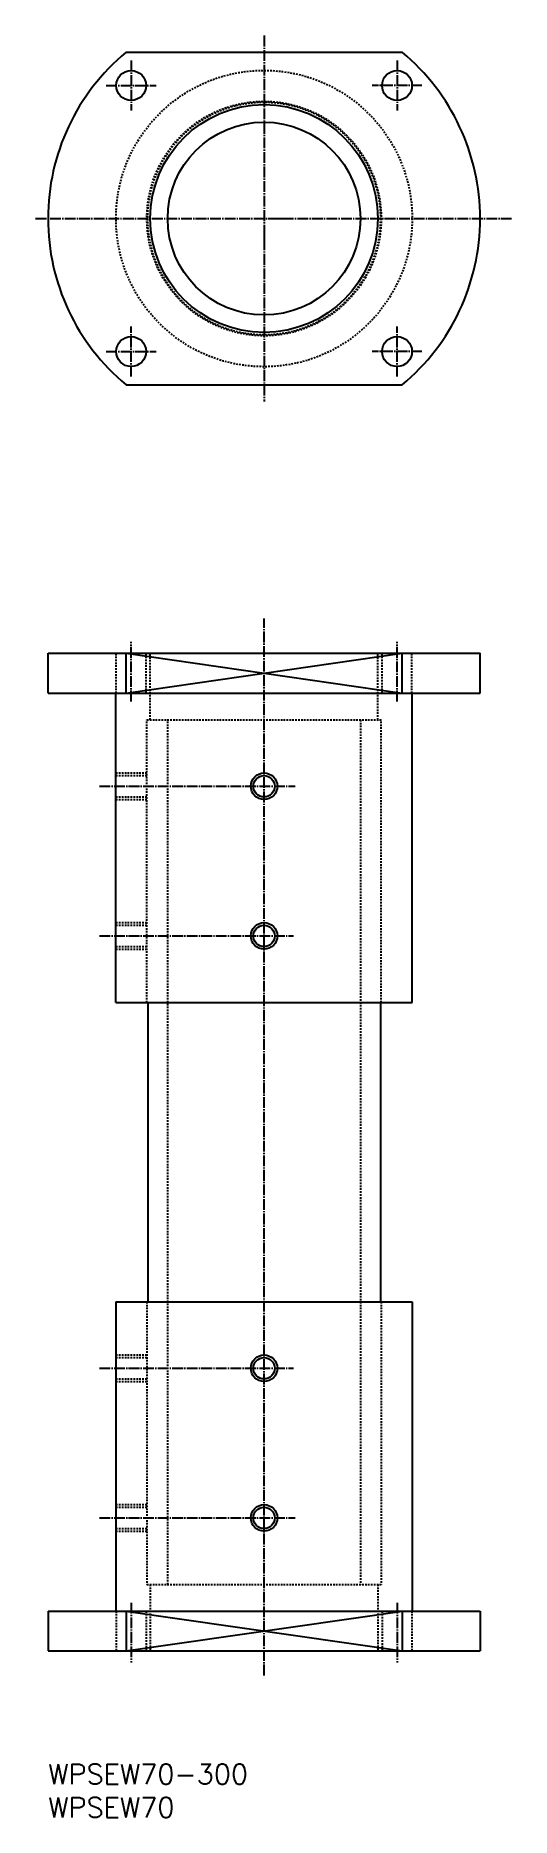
# Model space of a CAD drawing. Extents: x 1015 to 1158, y -2600 to -2064.
import ezdxf

# ---------------------------------------------------------------- set-up
doc = ezdxf.new("R2010")
doc.units = 0
doc.header["$LTSCALE"] = 0.25
doc.linetypes.add('CENTER', pattern=[17.5, 13, -1.5, 1.5, -1.5])
doc.linetypes.add('DASHED', pattern=[3.5, 2, -1.5])
doc.layers.get('0').update_dxf_attribs({"linetype": 'CONTINUOUS'})
doc.layers.add('CENTER', color=1, linetype='CENTER')
doc.styles.get("Standard").update_dxf_attribs({"font": 'txt', "bigfont": 'BIGFONT'})

msp = doc.modelspace()

# ---------------------------------------------------------------- linework, layer by layer
for p, q in [((1042.45, -2068.78), (1125.51, -2068.78)), ((1042.45, -2168.78), (1125.51, -2168.78)), ((1018.98, -2249.5), (1148.98, -2249.5)), ((1042.45, -2261.5), (1042.45, -2249.5)), ((1125.51, -2261.5), (1125.51, -2249.5)), ((1018.98, -2261.5), (1148.98, -2261.5)), ((1039.43, -2354.5), (1128.53, -2354.5)), ((1039.43, -2444.5), (1128.53, -2444.5)), ((1119.23, -2460.75), (1119.23, -2460.75)), ((1119.23, -2482), (1119.23, -2482)), ((1018.98, -2537.5), (1148.98, -2537.5)), ((1042.45, -2537.5), (1042.45, -2549.5)), ((1125.51, -2537.5), (1125.51, -2549.5)), ((1018.98, -2549.5), (1148.98, -2549.5))]:
    msp.add_line(p, q)
at = {"color": 7, "linetype": 'CONTINUOUS'}
for p, q in [((1018.98, -2261.5), (1018.98, -2249.5)), ((1148.98, -2261.5), (1148.98, -2249.5)), ((1039.43, -2354.5), (1039.43, -2261.5)), ((1128.53, -2354.5), (1128.53, -2261.5)), ((1048.98, -2354.5), (1048.98, -2444.5)), ((1118.98, -2354.5), (1118.98, -2444.5)), ((1039.43, -2444.5), (1039.43, -2537.5)), ((1128.53, -2444.5), (1128.53, -2537.5)), ((1018.98, -2537.5), (1018.98, -2549.5)), ((1148.98, -2537.5), (1148.98, -2549.5))]:
    msp.add_line(p, q, dxfattribs=at)
at = {"color": 3, "linetype": 'DASHED'}
for p, q in [((1039.48, -2261.5), (1039.48, -2249.5)), ((1048.48, -2261.5), (1048.48, -2249.5)), ((1049.73, -2269.5), (1049.73, -2249.5)), ((1118.23, -2269.5), (1118.23, -2249.5)), ((1119.48, -2261.5), (1119.48, -2249.5)), ((1128.48, -2261.5), (1128.48, -2249.5)), ((1048.73, -2354.5), (1048.73, -2269.5)), ((1048.73, -2269.5), (1119.23, -2269.5)), ((1054.98, -2529.5), (1054.98, -2269.5)), ((1112.98, -2269.5), (1112.98, -2529.5)), ((1119.23, -2354.5), (1119.23, -2269.5)), ((1039.43, -2285.5), (1048.73, -2285.5)), ((1039.43, -2286.3), (1048.73, -2286.3)), ((1039.43, -2292.7), (1048.73, -2292.7)), ((1039.43, -2293.5), (1048.73, -2293.5)), ((1039.43, -2330.5), (1048.73, -2330.5)), ((1039.43, -2331.3), (1048.73, -2331.3)), ((1039.43, -2337.7), (1048.73, -2337.7)), ((1039.43, -2338.5), (1048.73, -2338.5)), ((1048.73, -2444.5), (1048.73, -2529.5)), ((1119.23, -2444.5), (1119.23, -2529.5)), ((1039.43, -2460.5), (1048.73, -2460.5)), ((1039.43, -2461.3), (1048.73, -2461.3)), ((1039.43, -2467.7), (1048.73, -2467.7)), ((1039.43, -2468.5), (1048.73, -2468.5)), ((1039.43, -2505.5), (1048.73, -2505.5)), ((1039.43, -2506.3), (1048.73, -2506.3)), ((1039.43, -2512.7), (1048.73, -2512.7)), ((1039.43, -2513.5), (1048.73, -2513.5)), ((1048.73, -2529.5), (1119.23, -2529.5)), ((1049.73, -2529.5), (1049.73, -2549.5)), ((1118.23, -2529.5), (1118.23, -2549.5)), ((1039.48, -2537.5), (1039.48, -2549.5)), ((1048.48, -2537.5), (1048.48, -2549.5)), ((1119.48, -2537.5), (1119.48, -2549.5)), ((1128.48, -2537.5), (1128.48, -2549.5))]:
    msp.add_line(p, q, dxfattribs=at)
at = {"color": 3, "linetype": 'CONTINUOUS'}
for p, q in [((1042.45, -2249.5), (1125.51, -2261.5)), ((1042.45, -2261.5), (1125.51, -2249.5)), ((1042.45, -2537.5), (1125.51, -2549.5)), ((1042.45, -2549.5), (1125.51, -2537.5))]:
    msp.add_line(p, q, dxfattribs=at)
at = {"color": 3, "linetype": 'DASHED'}
for radius in [44.55, 35.25, 35]:
    msp.add_circle((1083.98, -2118.78), radius, dxfattribs=at)
for centre, radius in [((1043.98, -2078.78), 4.5), ((1123.98, -2078.78), 4.5), ((1083.98, -2118.78), 34.25), ((1083.98, -2118.78), 29), ((1043.98, -2158.78), 4.5), ((1123.98, -2158.78), 4.5), ((1083.98, -2289.5), 3.2), ((1083.98, -2334.5), 3.2), ((1083.98, -2464.5), 3.2), ((1083.98, -2509.5), 3.2)]:
    msp.add_circle(centre, radius)
at = {"color": 3, "linetype": 'CONTINUOUS'}
for centre in [(1083.98, -2289.5), (1083.98, -2334.5), (1083.98, -2464.5), (1083.98, -2509.5)]:
    msp.add_circle(centre, 4, dxfattribs=at)
for start, end in [(129.7151, 230.2849), (309.7151, 50.2849)]:
    msp.add_arc((1083.98, -2118.78), 65, start, end)
at = {"layer": 'CENTER', "color": 1, "linetype": 'CENTER'}
for p, q in [((1083.98, -2063.78), (1083.98, -2173.78)), ((1043.98, -2071.28), (1043.98, -2086.28)), ((1123.98, -2071.28), (1123.98, -2086.28)), ((1036.48, -2078.78), (1051.48, -2078.78)), ((1131.48, -2078.78), (1116.48, -2078.78)), ((1015.25, -2118.78), (1158.38, -2118.78)), ((1087.98, -2118.78), (1091.98, -2118.78)), ((1083.98, -2122.78), (1083.98, -2126.78)), ((1043.98, -2166.28), (1043.98, -2151.28)), ((1123.98, -2166.28), (1123.98, -2151.28)), ((1036.48, -2158.78), (1051.48, -2158.78)), ((1131.48, -2158.78), (1116.48, -2158.78)), ((1083.98, -2556.85), (1083.98, -2239.06)), ((1043.98, -2263.97), (1043.98, -2246.01)), ((1123.98, -2263.97), (1123.98, -2246.01)), ((1034.47, -2289.5), (1093.29, -2289.5)), ((1034.47, -2334.5), (1092.83, -2334.5)), ((1034.47, -2464.5), (1092.83, -2464.5)), ((1034.47, -2509.5), (1093.29, -2509.5)), ((1043.98, -2535.02), (1043.98, -2552.98)), ((1123.98, -2535.02), (1123.98, -2552.98))]:
    msp.add_line(p, q, dxfattribs=at)

# ---------------------------------------------------------------- texts
at = {"color": 7, "linetype": 'CONTINUOUS'}
for s, p in [('WPSEW70-300', (1018.98, -2589.54)), ('WPSEW70', (1018.98, -2599.54))]:
    msp.add_text(s, height=6, dxfattribs=at).set_placement(p)

doc.saveas('drawing.dxf')
